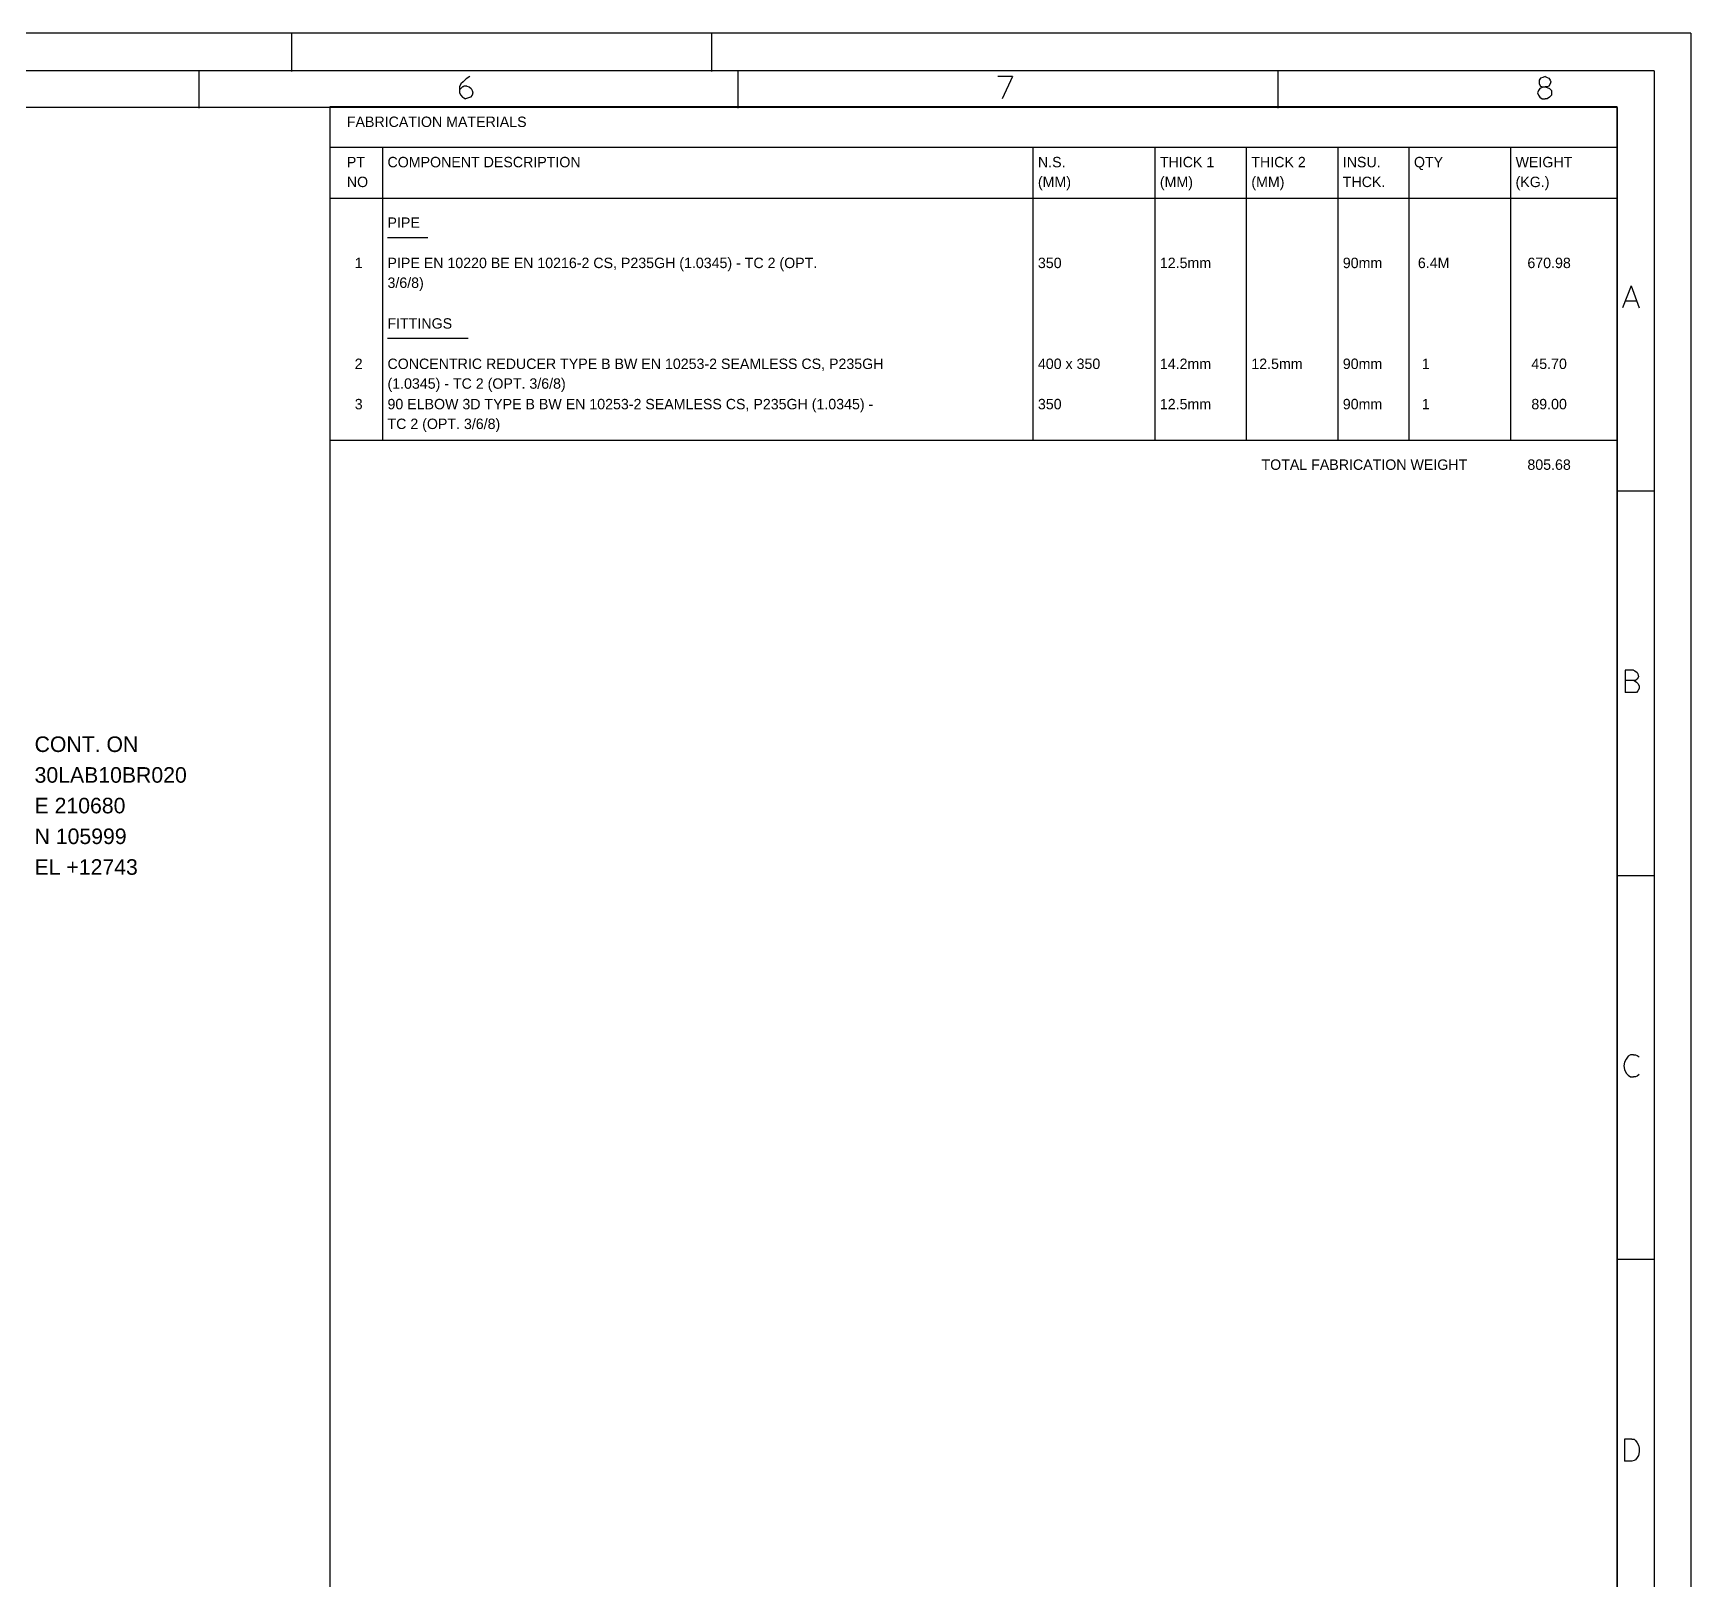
# Model space of a CAD drawing. Extents: x 0 to 594, y 0 to 420.
# Drawn here: x 368.9 to 594, y 210 to 420 of the extents above; entities that cross this region are included whole.
import ezdxf

# ---------------------------------------------------------------- set-up
doc = ezdxf.new("R2010")
doc.units = 0
doc.styles.add('HTX1', font='O8116901', dxfattribs={"width": 1.02})

msp = doc.modelspace()

# ---------------------------------------------------------------- linework, layer by layer
at = {"layer": 'GT_1', "flags": 128}
for points in [[(594, 420), (0, 420), (0, 0)], [(594, 420), (0, 420), (0, 0)], [(404, 419.9), (404, 414.8)], [(461, 419.9), (461, 414.8)], [(594, 420), (594, 0)], [(594, 420), (594, 0)], [(589, 414.9), (20, 414.9)], [(391.4, 414.8), (391.4, 409.8)], [(464.6, 414.8), (464.6, 409.8)], [(537.9, 414.8), (537.9, 409.8)], [(589, 414.9), (589, 5)], [(428.2, 414.1), (427.7, 413.8), (427.3, 413.4), (427, 413.1), (426.8, 412.7), (426.8, 412.3), (426.8, 411.9), (427, 411.6), (427.2, 411.3), (427.4, 411.2), (427.6, 411.1)], [(427.8, 412.8), (427.4, 412.8), (427.3, 412.7), (427.2, 412.7), (427, 412.5), (426.8, 412.3)], [(427.8, 412.8), (428.1, 412.7)], [(428.1, 412.7), (428.4, 412.5)], [(428.4, 412.5), (428.5, 412.2)], [(428.5, 412.2), (428.6, 411.9)], [(501.9, 414.1), (499.9, 414.1)], [(501.9, 414.1), (500.5, 411.1)], [(574.2, 414.1), (574.5, 414), (574.7, 413.9), (574.9, 413.6), (575, 413.4), (574.9, 413.1), (574.7, 412.8), (574.5, 412.7), (574.2, 412.7), (573.8, 412.6), (573.5, 412.5), (573.3, 412.2), (573.2, 411.9), (573.3, 411.6), (573.5, 411.3), (573.8, 411.1), (574.2, 411.1)], [(573.6, 413.9), (573.4, 413.6)], [(573.4, 413.6), (573.4, 413.4)], [(573.4, 413.4), (573.4, 413.1)], [(573.4, 413.1), (573.6, 412.8)], [(573.9, 414), (573.6, 413.9)], [(573.6, 412.8), (573.9, 412.7)], [(574.2, 414.1), (573.9, 414)], [(573.9, 412.7), (574.2, 412.7)], [(574.2, 412.7), (574.5, 412.6)], [(574.5, 412.6), (574.8, 412.5)], [(574.8, 412.5), (575.1, 412.2)], [(575.1, 412.2), (575.1, 411.9)], [(584, 409.9), (25, 409.9)], [(584, 120), (584, 410), (409.2, 410), (409.2, 120), (584, 120)], [(428, 411.2), (427.6, 411.1)], [(428.3, 411.3), (428, 411.2)], [(428.5, 411.6), (428.3, 411.3)], [(428.6, 411.9), (428.5, 411.6)], [(574.5, 411.1), (574.2, 411.1)], [(574.8, 411.3), (574.5, 411.1)], [(575.1, 411.6), (574.8, 411.3)], [(575.1, 411.9), (575.1, 411.6)], [(584, 409.9), (584, 10)], [(409.2, 404.52), (584, 404.52)], [(416.33, 404.52), (416.33, 364.74)], [(504.65, 404.52), (504.65, 364.74)], [(521.21, 404.52), (521.21, 364.74)], [(533.63, 404.52), (533.63, 364.74)], [(546.05, 404.52), (546.05, 364.74)], [(555.71, 404.52), (555.71, 364.74)], [(569.51, 404.52), (569.51, 364.74)], [(409.2, 397.6), (584, 397.6)], [(422.49, 392.21), (417.02, 392.21)], [(585.9, 385.7), (584.7, 382.7)], [(585.9, 385.7), (587, 382.7)], [(586.6, 383.6), (585.1, 383.6)], [(427.97, 378.52), (417.02, 378.52)], [(409.2, 364.74), (584, 364.74)], [(589, 357.8), (584, 357.8)], [(586.2, 333.5), (585.1, 333.5), (585.1, 330.5)], [(586.2, 333.5), (586.4, 333.4)], [(586.4, 333.4), (586.7, 333.2)], [(586.7, 333.2), (586.8, 333)], [(586.3, 332.1), (585.1, 332.1)], [(586.5, 332.1), (586.3, 332.1)], [(586.3, 332.1), (586.6, 331.9)], [(586.7, 332.3), (586.5, 332.1)], [(586.6, 331.9), (586.8, 331.7)], [(586.9, 332.6), (586.7, 332.3)], [(586.8, 333), (586.9, 332.6)], [(586.8, 331.7), (587, 331.4)], [(587, 331), (586.8, 330.7)], [(587, 331.4), (587, 331)], [(586.3, 330.5), (585.1, 330.5)], [(586.6, 330.5), (586.3, 330.5)], [(586.8, 330.7), (586.6, 330.5)], [(589, 305.6), (584, 305.6)], [(586.2, 281.3), (585.8, 281.3), (585.5, 281.1), (585.2, 280.7), (585, 280.3), (584.9, 279.8), (585, 279.3), (585.2, 278.8), (585.5, 278.5), (585.8, 278.3), (586.2, 278.3)], [(586.2, 281.3), (586.5, 281.3)], [(586.5, 281.3), (586.7, 281.2)], [(586.7, 281.2), (587, 281)], [(586.5, 278.3), (586.2, 278.3)], [(586.7, 278.4), (586.5, 278.3)], [(587, 278.6), (586.7, 278.4)], [(589, 253.5), (584, 253.5)], [(586, 229.1), (585, 229.1), (585, 226.1)], [(586, 229.1), (586.3, 229.1)], [(586.3, 229.1), (586.5, 228.9)], [(586.5, 228.9), (586.7, 228.6)], [(586.7, 228.6), (586.9, 228.3)], [(586.9, 228.3), (587, 227.9)], [(587, 227.4), (586.9, 226.9)], [(587, 227.9), (587, 227.4)], [(586, 226.1), (585, 226.1)], [(586.3, 226.2), (586, 226.1)], [(586.5, 226.3), (586.3, 226.2)], [(586.7, 226.6), (586.5, 226.3)], [(586.9, 226.9), (586.7, 226.6)]]:
    msp.add_lwpolyline(points, dxfattribs=at)

# ---------------------------------------------------------------- texts
at = {"layer": 'GT_1', "style": 'HTX1', "width": 1.02}
for s, height, p in [('FABRICATION MATERIALS', 1.4125, (411.5, 407.26)), ('PT', 1.413, (411.5, 401.79)), ('COMPONENT DESCRIPTION', 1.4125, (417.02, 401.79)), ('N.S.', 1.413, (505.34, 401.79)), ('THICK 1', 1.413, (521.9, 401.79)), ('THICK 2', 1.413, (534.32, 401.79)), ('INSU.', 1.413, (546.74, 401.79)), ('QTY', 1.413, (556.4, 401.79)), ('WEIGHT', 1.413, (570.2, 401.79)), ('NO', 1.413, (411.5, 399.1)), ('(MM)', 1.413, (505.34, 399.1)), ('(MM)', 1.413, (521.9, 399.1)), ('(MM)', 1.413, (534.32, 399.1)), ('THCK.', 1.413, (546.74, 399.1)), ('(KG.)', 1.413, (570.2, 399.1)), ('PIPE', 1.413, (417.02, 393.57)), ('  1', 1.413, (411.5, 388.1)), ('PIPE EN 10220 BE EN 10216-2 CS, P235GH (1.0345) - TC 2 (OPT.', 1.4125, (417.02, 388.1)), ('350', 1.413, (505.34, 388.1)), ('12.5mm', 1.413, (521.9, 388.1)), ('90mm', 1.413, (546.74, 388.1)), (' 6.4M', 1.413, (556.4, 388.1)), ('   670.98', 1.413, (570.2, 388.1)), ('3/6/8)', 1.413, (417.02, 385.41)), ('FITTINGS', 1.413, (417.02, 379.88)), ('  2', 1.413, (411.5, 374.4)), ('CONCENTRIC REDUCER TYPE B BW EN 10253-2 SEAMLESS CS, P235GH', 1.4125, (417.02, 374.4)), ('400 x 350', 1.413, (505.34, 374.4)), ('14.2mm', 1.413, (521.9, 374.4)), ('12.5mm', 1.413, (534.32, 374.4)), ('90mm', 1.413, (546.74, 374.4)), ('  1', 1.413, (556.4, 374.4)), ('    45.70', 1.413, (570.2, 374.4)), ('(1.0345) - TC 2 (OPT. 3/6/8)', 1.4125, (417.02, 371.72)), ('  3', 1.413, (411.5, 368.93)), ('90 ELBOW 3D TYPE B BW EN 10253-2 SEAMLESS CS, P235GH (1.0345) -', 1.4125, (417.02, 368.93)), ('350', 1.413, (505.34, 368.93)), ('12.5mm', 1.413, (521.9, 368.93)), ('90mm', 1.413, (546.74, 368.93)), ('  1', 1.413, (556.4, 368.93)), ('    89.00', 1.413, (570.2, 368.93)), ('TC 2 (OPT. 3/6/8)', 1.4125, (417.02, 366.25)), ('TOTAL FABRICATION WEIGHT', 1.4125, (535.7, 360.71)), ('   805.68', 1.413, (570.2, 360.71)), ('CONT. ON', 2.112, (369.1, 322.4)), ('30LAB10BR020', 2.1125, (369.1, 318.23)), ('E 210680', 2.112, (369.1, 314.07)), ('N 105999', 2.112, (369.1, 309.9)), ('EL +12743', 2.112, (369.1, 305.73))]:
    msp.add_text(s, height=height, dxfattribs=at).set_placement(p)

doc.saveas('drawing.dxf')
